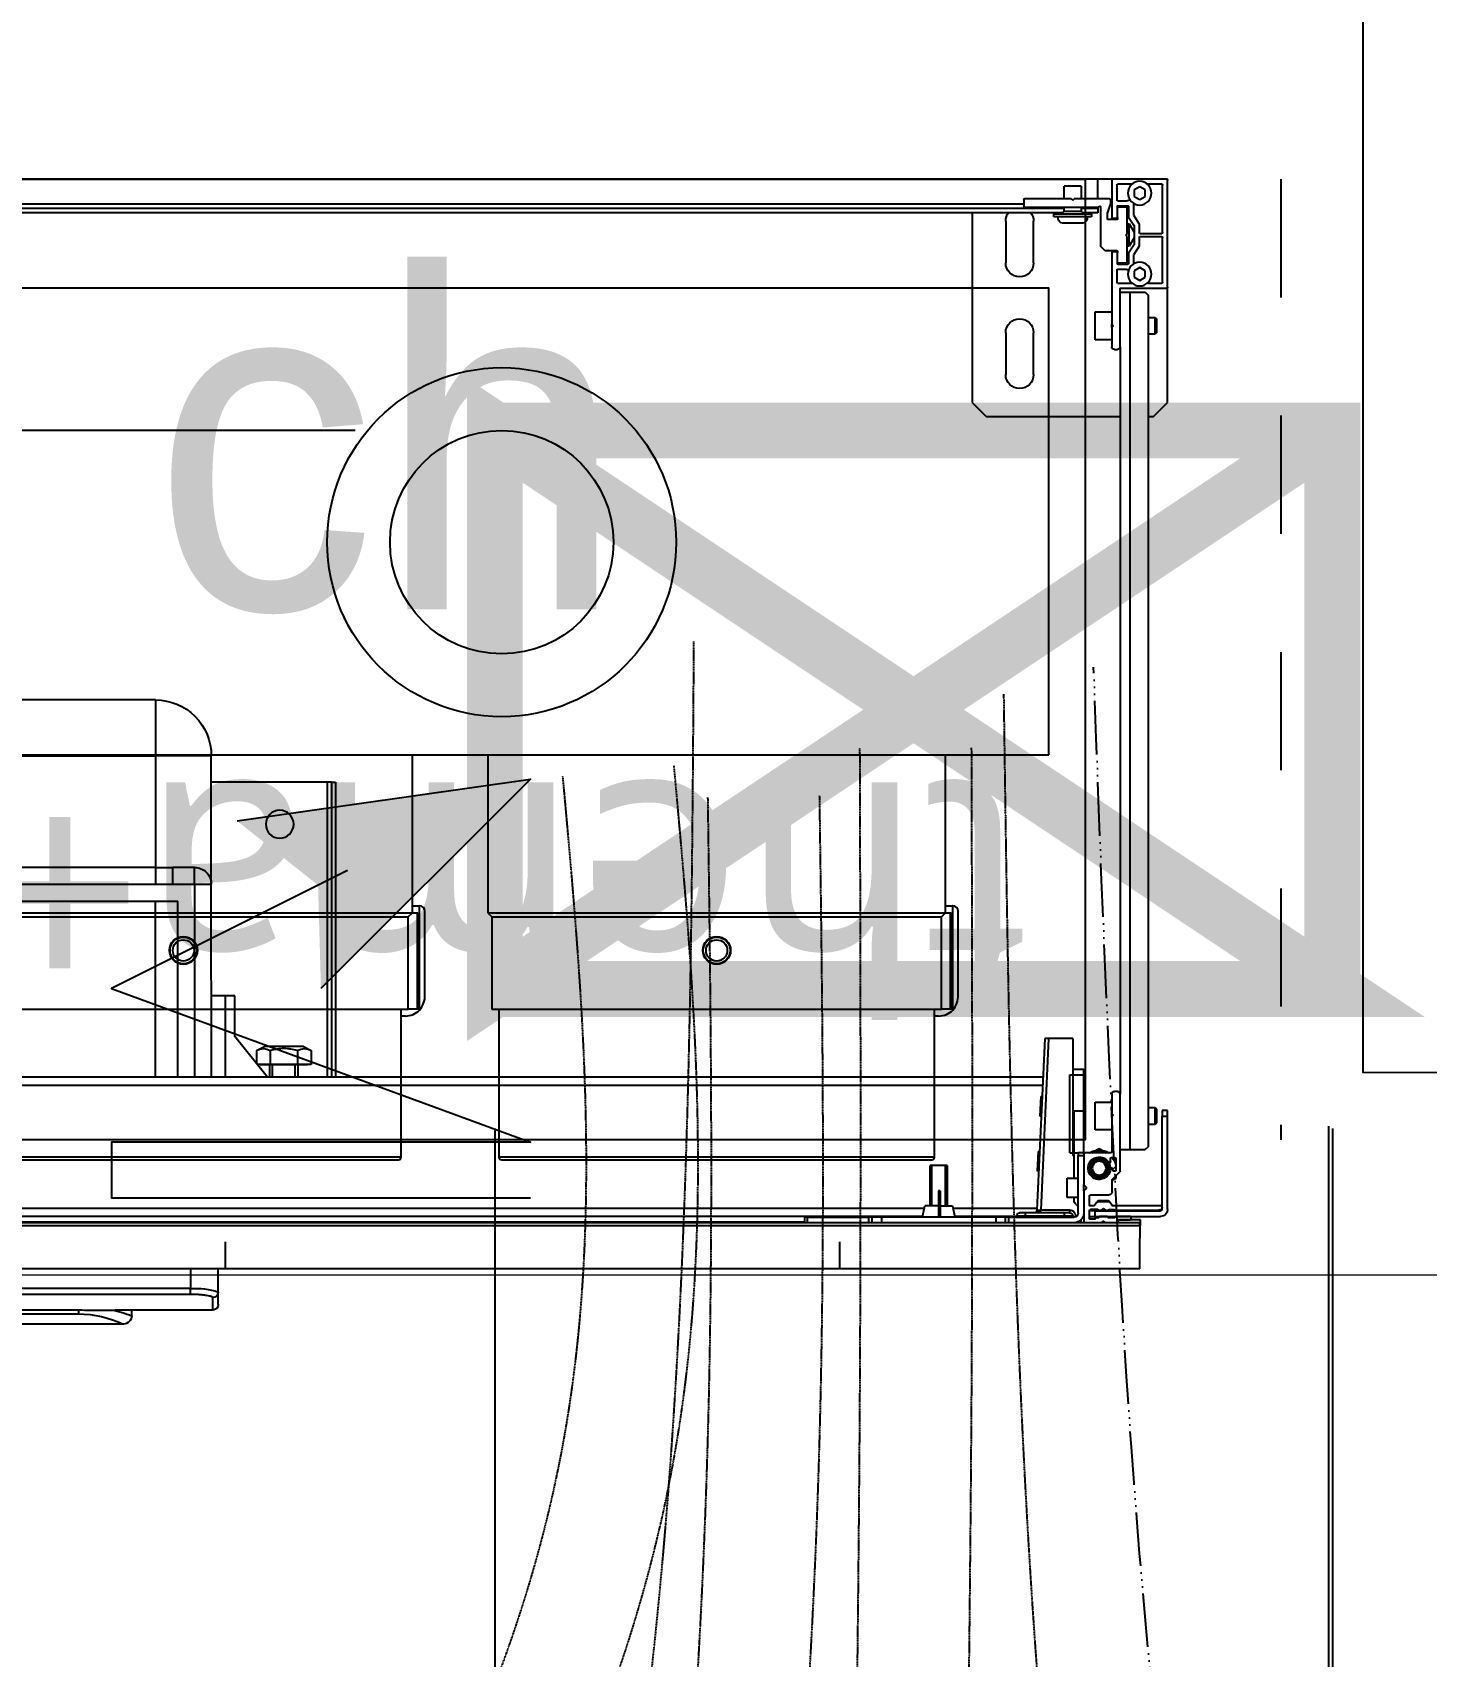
# Model space of a CAD drawing. Header units: millimetres. Extents: x 454430 to 532383, y -370512 to -310890.
# Drawn here: x 466916 to 467415, y -323917 to -323335 of the extents above; entities that cross this region are included whole.
import ezdxf

# ---------------------------------------------------------------- set-up
doc = ezdxf.new("R2010")
doc.units = ezdxf.units.MM
for name, pattern in [('prlm_ef', [0.165, 0.1, -0.065]), ('prlm_gaz', [36, 24, -3, 0, -3, 0, -3, 0, -3]), ('prlm_vmc', [0.282222, 0.141111, -0.141111])]:
    doc.linetypes.add(name, pattern=pattern)
doc.layers.add('_GAZELEC-BOITE INCORPO', color=36, linetype='Continuous', lineweight=18)
for name, color, linetype in [('_GAZELEC-EAU CHAUDE', 1, 'Continuous'), ('prlm-CHAUFF', 30, 'Continuous'), ('prlm-EAU-EF', 161, 'Continuous'), ('prlm-ELEC-CFO', 201, 'Continuous'), ('prlm-GAZ', 20, 'Continuous'), ('prlm-GT', 242, 'Continuous'), ('prlm-MOD', 64, 'Continuous')]:
    doc.layers.add(name, color=color, linetype=linetype)
doc.layers.add('prlm-xpoly', color=7, linetype='Continuous', plot=False)
doc.styles.add('Arial', font='arial.ttf')
doc.styles.add('prlm-chauff', font='trebucbi.ttf', dxfattribs={"height": 18})
doc.styles.add('prlm-elec-cfo', font='comic.ttf', dxfattribs={"height": 12})
doc.dimstyles.new('200', dxfattribs={"dimtxt": 150, "dimasz": 25, "dimexe": 50, "dimexo": 50, "dimgap": 20, "dimtad": 1, "dimdec": 0, "dimlfac": 0.1, "dimdsep": 46, "dimtxsty": 'Arial', "dimblk1": 'DOTBLANK', "dimblk2": 'DOTBLANK', "dimsah": 1, "dimcen": 25, "dimclrd": 5, "dimclre": 5, "dimadec": 0, "dimazin": 0, "dimtfac": 1, "dimtdec": 0, "dimtmove": 0, "dimatfit": 3, "dimldrblk": 'DOTBLANK', "dimfxl": 50, "dimtolj": 1, "dimtzin": 0, "dimarcsym": 0})

# ---------------------------------------------------------------- blocks, each defined once
blk = doc.blocks.new('xi.CH')
at = {"layer": 'prlm-ELEC-CFO', "lineweight": 5}
blk.add_hatch(color=0, dxfattribs=at).paths.add_polyline_path([(-3, 6), (-0.103, 3.699), (0, 0), (7.5, 7.5)])
at = {"layer": 'prlm-ELEC-CFO', "color": 0}
for points in [[(-3, 6), (7.5, 7.5), (0, 0)], [(0.955, 4.227), (-7.5, 0), (7.5, -5.5), (-7.5, -5.5), (-7.5, -7.5), (7.5, -7.5)]]:
    blk.add_lwpolyline(points, dxfattribs=at)
blk = doc.blocks.new('MTI900_Alu_390')
at = {"layer": 'prlm-MOD', "color": 1, "linetype": 'Continuous'}
for p, q in [((-4.475, 0), (-4.472, 0)), ((-4.475, -0.003), (-4.475, 0)), ((-4.472, 0), (-4.278, 0)), ((-4.278, 0), (-4.225, 0)), ((-4.225, 0), (4.225, 0)), ((-4.225, -0.07), (-4.225, 0)), ((-4.475, -0.387), (-4.475, -0.003)), ((-4.457, -0.191), (-4.457, -0.021)), ((-4.454, -0.018), (-4.4033, -0.018)), ((-4.395, -0.0385), (-4.375, -0.0269)), ((-4.395, -0.0615), (-4.395, -0.0385)), ((-4.375, -0.0269), (-4.355, -0.0385)), ((-4.355, -0.0385), (-4.355, -0.0615)), ((-4.3467, -0.018), (-4.296, -0.018)), ((-4.293, -0.021), (-4.293, -0.074)), ((-4.275, -0.003), (-4.275, -0.137)), ((-4.165, -0.025), (-4.105, -0.025)), ((-4.165, -0.025), (-4.165, -0.07)), ((-4.105, -0.07), (-4.105, -0.025)), ((-4.375, -0.0731), (-4.395, -0.0615)), ((-4.355, -0.0615), (-4.375, -0.0731)), ((-4.353, -0.0864), (-4.353, -0.1286)), ((-4.335, -0.098), (-4.335, -0.1341)), ((-4.298, -0.095), (-4.332, -0.095)), ((-4.296, -0.077), (-4.3306, -0.077)), ((-4.33, -0.195), (-4.33, -0.103)), ((-4.327, -0.1), (-4.298, -0.1)), ((-4.295, -0.137), (-4.295, -0.098)), ((-4.27, -0.073), (-4.27, -0.0895)), ((-4.2698, -0.0905), (-4.2602, -0.1195)), ((-4.267, -0.07), (-4.14, -0.07)), ((-4.235, -0.1), (-4.235, -0.24)), ((-3.963, -0.1), (-4.229, -0.1)), ((-4.225, -0.105), (-4.225, -0.1)), ((-4.225, -0.105), (-4.165, -0.105)), ((-4.225, -0.105), (-4.225, -0.12)), ((-4.165, -0.115), (-4.175, -0.125)), ((-4.165, -0.1), (-4.165, -0.115)), ((-4.105, -0.115), (-4.165, -0.115)), ((-4.135, -0.075), (-4.14, -0.07)), ((-4.13, -0.07), (-4.135, -0.075)), ((-4.13, -0.07), (-3.963, -0.07)), ((-4.105, -0.115), (-4.105, -0.1)), ((-4.105, -0.105), (4.105, -0.105)), ((-4.095, -0.125), (-4.105, -0.115)), ((-3.96, -0.073), (-3.96, -0.097)), ((-3.96, -0.09), (3.96, -0.09)), ((-4.373, -0.1605), (-4.373, -0.191)), ((-4.3535, -0.1303), (-4.3725, -0.1588)), ((-4.3377, -0.16), (-4.355, -0.19)), ((-4.355, -0.1659), (-4.355, -0.2341)), ((-4.3355, -0.1358), (-4.3545, -0.1642)), ((-4.33, -0.1677), (-4.3421, -0.1677)), ((-4.3377, -0.24), (-4.3377, -0.16)), ((-4.33, -0.16), (-4.3377, -0.16)), ((-4.295, -0.137), (-4.295, -0.142)), ((-4.278, -0.14), (-4.292, -0.14)), ((-4.292, -0.145), (-4.263, -0.145)), ((-4.26, -0.142), (-4.26, -0.1205)), ((-4.225, -0.12), (-4.17, -0.12)), ((-4.203, -0.12), (-4.203, -0.125)), ((-4.203, -0.125), (-4.067, -0.125)), ((-4.203, -0.125), (-4.203, -0.135)), ((-4.203, -0.135), (-4.067, -0.135)), ((-4.1675, -0.158), (-4.1025, -0.158)), ((-4.1, -0.12), (4.1, -0.12)), ((-4.067, -0.125), (-4.067, -0.12)), ((-4.067, -0.135), (-4.067, -0.125)), ((-3.995, -0.3), (-3.995, -0.15)), ((-3.895, -0.15), (-3.895, -0.3)), ((-3.775, -0.12), (-3.775, -0.8)), ((-4.457, -0.369), (-4.457, -0.209)), ((-4.376, -0.194), (-4.454, -0.194)), ((-4.454, -0.206), (-4.376, -0.206)), ((-4.373, -0.209), (-4.373, -0.2404)), ((-4.355, -0.21), (-4.3377, -0.24)), ((-4.33, -0.2323), (-4.3421, -0.2323)), ((-4.325, -0.2), (-4.33, -0.195)), ((-4.33, -0.205), (-4.325, -0.2)), ((-4.33, -0.297), (-4.33, -0.205)), ((-4.373, -0.2404), (-4.3535, -0.2697)), ((-4.3545, -0.2358), (-4.335, -0.265)), ((-4.353, -0.2714), (-4.353, -0.3036)), ((-4.3377, -0.24), (-4.33, -0.24)), ((-4.335, -0.265), (-4.335, -0.302)), ((-4.295, -0.258), (-4.295, -0.263)), ((-4.295, -0.302), (-4.295, -0.263)), ((-4.25, -0.255), (-4.292, -0.255)), ((-4.292, -0.26), (-4.278, -0.26)), ((-4.275, -0.263), (-4.275, -0.52)), ((-4.25, -0.255), (-4.235, -0.24)), ((-4.395, -0.3285), (-4.375, -0.3169)), ((-4.395, -0.3515), (-4.395, -0.3285)), ((-4.375, -0.3169), (-4.355, -0.3285)), ((-4.355, -0.3285), (-4.355, -0.3515)), ((-4.332, -0.305), (-4.298, -0.305)), ((-4.328, -0.323), (-4.296, -0.323)), ((-4.298, -0.3), (-4.327, -0.3)), ((-4.293, -0.326), (-4.293, -0.369)), ((-4.475, -0.8), (-4.475, -0.387)), ((-4.308, -0.39), (-4.472, -0.39)), ((-4.4033, -0.372), (-4.454, -0.372)), ((-4.395, -0.405), (-4.405, -0.415)), ((-4.375, -0.3631), (-4.395, -0.3515)), ((-4.34, -0.405), (-4.395, -0.405)), ((-4.355, -0.3515), (-4.375, -0.3631)), ((-4.296, -0.372), (-4.3467, -0.372)), ((-4.305, -0.405), (-4.34, -0.405)), ((-4.34, -0.405), (-4.34, -3.475)), ((-4.305, -0.6), (-4.305, -0.393)), ((-4.405, -0.415), (-4.405, -3.465)), ((-4.43, -0.495), (-4.435, -0.5)), ((-4.435, -0.5), (-4.435, -0.55)), ((-4.43, -0.555), (-4.43, -0.495)), ((-4.405, -0.495), (-4.43, -0.495)), ((-4.275, -0.52), (-4.2779, -0.5229)), ((-4.215, -0.475), (-4.275, -0.475)), ((-4.275, -0.53), (-4.275, -0.52)), ((-4.215, -0.575), (-4.215, -0.475)), ((-4.435, -0.55), (-4.43, -0.555)), ((-4.43, -0.555), (-4.405, -0.555)), ((-4.2779, -0.5271), (-4.275, -0.53)), ((-4.275, -0.53), (-4.275, -0.6)), ((-4.275, -0.575), (-4.215, -0.575)), ((-3.995, -0.7), (-3.995, -0.55)), ((-3.895, -0.55), (-3.895, -0.7)), ((-4.305, -0.6), (-4.305, -3.277)), ((-4.285, -0.61), (-4.295, -0.61)), ((-4.425, -0.85), (-4.475, -0.8)), ((-3.775, -0.8), (-3.825, -0.85)), ((-4.405, -0.85), (-4.425, -0.85)), ((-3.825, -0.85), (-4.305, -0.85)), ((-0.85, -1.865), (0.85, -1.865)), ((-0.85, -1.865), (-0.85, -2.065)), ((-1.05, -2.525), (-1.05, -2.065)), ((-1.05, -2.065), (-0.85, -2.065)), ((0.85, -2.065), (-0.85, -2.065)), ((-0.85, -2.065), (-0.85, -2.465)), ((-1.495, -2.16), (-1.495, -3.215)), ((-1.48, -2.16), (-1.495, -2.16)), ((-1.48, -2.16), (-1.48, -3.215)), ((-1.48, -2.16), (-1.465, -2.16)), ((-1.465, -2.16), (-1.05, -2.16)), ((-1.465, -2.16), (-1.465, -3.215)), ((-0.99, -2.465), (-0.9124, -2.465)), ((-0.99, -2.525), (-0.99, -2.465)), ((-0.85, -2.465), (-0.9124, -2.465)), ((-0.9124, -2.525), (-0.9124, -2.465)), ((-0.85, -2.465), (0.85, -2.465)), ((-0.85, -2.465), (-0.85, -2.5242)), ((-1.05, -3.215), (-1.05, -2.525)), ((-0.99, -2.525), (-1.05, -2.525)), ((-0.99, -2.525), (-0.99, -3.215)), ((-0.9124, -2.525), (-0.99, -2.525)), ((0.85, -2.5242), (-0.85, -2.5242)), ((0.93, -2.585), (-0.93, -2.585)), ((-0.93, -3.215), (-0.93, -2.585)), ((-0.85, -3.215), (-0.85, -2.585)), ((-1.1342, -2.925), (-1.1, -2.925)), ((-1.1342, -3.0705), (-1.1342, -2.925)), ((-1.1, -2.925), (-1.1, -3.215)), ((-1.1, -2.925), (-1.05, -2.925)), ((-4.1351, -3.077), (-4.136, -3.497)), ((-4.1351, -3.077), (-4.05, -3.077)), ((-4.0221, -3.692), (-4.05, -3.077)), ((-4.05, -3.077), (-4.035, -3.077)), ((-4.035, -3.077), (-4.0071, -3.6913)), ((-1.2504, -3.215), (-1.1342, -3.0705)), ((-1.38, -3.106), (-1.4081, -3.1204)), ((-1.4081, -3.1204), (-1.4081, -3.17)), ((-1.38, -3.106), (-1.24, -3.106)), ((-1.3591, -3.1204), (-1.3591, -3.17)), ((-1.2609, -3.1204), (-1.2609, -3.17)), ((-1.2119, -3.1204), (-1.24, -3.106)), ((-1.2119, -3.1204), (-1.2119, -3.1671)), ((-4.175, -3.207), (-4.175, -3.187)), ((-4.1353, -3.187), (-4.175, -3.187)), ((-1.4081, -3.17), (-1.3836, -3.17)), ((-1.395, -3.17), (-1.395, -3.172)), ((-1.395, -3.172), (-1.225, -3.172)), ((-1.3836, -3.17), (-1.3591, -3.17)), ((-1.36, -3.172), (-1.36, -3.215)), ((-1.3591, -3.17), (-1.31, -3.17)), ((-1.3508, -3.215), (-1.3508, -3.172)), ((-1.31, -3.17), (-1.2609, -3.17)), ((-1.2692, -3.215), (-1.2692, -3.172)), ((-1.2609, -3.17), (-1.2364, -3.17)), ((-1.26, -3.215), (-1.26, -3.172)), ((-1.2364, -3.17), (-1.2142, -3.17)), ((-1.225, -3.172), (-1.225, -3.17)), ((-4.175, -3.337), (-4.175, -3.207)), ((-4.125, -3.207), (-4.175, -3.207)), ((-4.125, -3.487), (-4.125, -3.207)), ((-0.2775, -3.215), (-4.0287, -3.215)), ((-0.2775, -3.245), (-4.0274, -3.245)), ((-4.305, -3.5528), (-4.305, -3.277)), ((-4.295, -3.267), (-4.285, -3.267)), ((-4.275, -3.277), (-4.275, -3.3458)), ((-4.215, -3.305), (-4.275, -3.305)), ((-4.215, -3.405), (-4.215, -3.305)), ((-4.0205, -3.2854), (-4.0255, -3.2857)), ((-4.0205, -3.2854), (-4.0173, -3.3556)), ((-4.475, -3.355), (-4.475, -3.335)), ((-4.475, -3.335), (-4.455, -3.335)), ((-4.475, -3.69), (-4.475, -3.355)), ((-4.455, -3.355), (-4.475, -3.355)), ((-4.455, -3.335), (-4.455, -3.355)), ((-4.455, -3.69), (-4.455, -3.355)), ((-4.43, -3.325), (-4.435, -3.33)), ((-4.435, -3.33), (-4.435, -3.38)), ((-4.43, -3.385), (-4.43, -3.325)), ((-4.405, -3.325), (-4.43, -3.325)), ((-4.2759, -3.3479), (-4.2779, -3.3499)), ((-4.2779, -3.3541), (-4.2759, -3.3561)), ((-4.275, -3.3582), (-4.275, -3.3458)), ((-4.275, -3.3582), (-4.275, -3.484)), ((-4.175, -3.487), (-4.175, -3.337)), ((-4.14, -3.337), (-4.175, -3.337)), ((-4.14, -3.487), (-4.14, -3.337)), ((-4.0223, -3.3558), (-4.0173, -3.3556)), ((-4.435, -3.38), (-4.43, -3.385)), ((-4.43, -3.385), (-4.405, -3.385)), ((-4.275, -3.405), (-4.215, -3.405)), ((-4.405, -3.465), (-4.395, -3.475)), ((-4.34, -3.475), (-4.395, -3.475)), ((-4.305, -3.475), (-4.34, -3.475)), ((-4.272, -3.487), (-4.178, -3.487)), ((-4.24, -3.4778), (-4.23, -3.472)), ((-4.23, -3.472), (-4.22, -3.4778)), ((-4.175, -3.49), (-4.175, -3.487)), ((-4.175, -3.487), (-4.155, -3.487)), ((-4.14, -3.487), (-4.155, -3.487)), ((-4.155, -3.487), (-4.155, -3.497)), ((-4.125, -3.487), (-4.14, -3.487)), ((-4.14, -3.577), (-4.14, -3.487)), ((-4.0116, -3.4816), (-4.0166, -3.4819)), ((-4.0116, -3.4816), (-4.0084, -3.5518)), ((-4.29, -3.5066), (-4.2854, -3.504)), ((-4.29, -3.507), (-4.29, -3.549)), ((-4.274, -3.504), (-4.287, -3.504)), ((-4.279, -3.549), (-4.279, -3.545)), ((-4.276, -3.542), (-4.2729, -3.542)), ((-4.271, -3.518), (-4.271, -3.507)), ((-4.2657, -3.521), (-4.268, -3.521)), ((-4.195, -3.5614), (-4.195, -3.5226)), ((-4.175, -3.49), (-4.175, -3.6008)), ((-4.155, -3.497), (-4.175, -3.497)), ((-4.155, -3.702), (-4.155, -3.497)), ((-4.136, -3.497), (-4.14, -3.4972)), ((-3.685, -3.532), (-3.625, -3.532)), ((-3.685, -3.532), (-3.685, -3.677)), ((-3.6789, -3.677), (-3.6789, -3.532)), ((-3.6311, -3.677), (-3.6311, -3.532)), ((-3.625, -3.677), (-3.625, -3.532)), ((-4.2769, -3.5821), (-4.3041, -3.5549)), ((-4.2906, -3.577), (-4.2906, -3.5684)), ((-4.2806, -3.5828), (-4.2906, -3.577)), ((-4.287, -3.552), (-4.282, -3.552)), ((-4.276, -3.627), (-4.276, -3.5842)), ((-4.1759, -3.6029), (-4.1829, -3.6099)), ((-4.175, -3.6232), (-4.175, -3.6008)), ((-4.115, -3.577), (-4.155, -3.577)), ((-4.115, -3.647), (-4.115, -3.577)), ((-4.0134, -3.552), (-4.0084, -3.5518)), ((-4.2766, -3.6757), (-4.2679, -3.6633)), ((-4.198, -3.637), (-4.266, -3.637)), ((-4.2654, -3.662), (-4.2246, -3.662)), ((-4.263, -3.657), (-4.265, -3.659)), ((-4.225, -3.659), (-4.265, -3.659)), ((-4.265, -3.659), (-4.265, -3.662)), ((-4.227, -3.657), (-4.263, -3.657)), ((-4.2607, -3.657), (-4.2607, -3.662)), ((-4.2293, -3.657), (-4.2293, -3.662)), ((-4.225, -3.659), (-4.227, -3.657)), ((-4.225, -3.662), (-4.225, -3.659)), ((-4.2221, -3.6633), (-4.2134, -3.6757)), ((-4.195, -3.674), (-4.195, -3.64)), ((-4.1829, -3.6141), (-4.1759, -3.6211)), ((-4.175, -3.6232), (-4.175, -3.734)), ((-4.155, -3.647), (-4.115, -3.647)), ((-4.14, -3.6567), (-4.14, -3.647)), ((-3.66, -3.6225), (-3.655, -3.6225)), ((-3.66, -3.6225), (-3.66, -3.6361)), ((-3.66, -3.6361), (-3.655, -3.6361)), ((-3.66, -3.6361), (-3.66, -3.717)), ((-3.655, -3.6225), (-3.655, -3.6361)), ((-3.655, -3.6361), (-3.655, -3.717)), ((-4.455, -3.682), (-4.455, -3.68)), ((-4.452, -3.677), (-4.2791, -3.677)), ((-4.215, -3.695), (-4.45, -3.695)), ((-4.215, -3.715), (-4.45, -3.715)), ((-4.2855, -3.692), (-4.445, -3.692)), ((-4.345, -3.724), (-4.345, -3.718)), ((-4.342, -3.715), (-4.2885, -3.715)), ((-4.2653, -3.69), (-4.2827, -3.69)), ((-4.2826, -3.72), (-4.2654, -3.72)), ((-4.2651, -3.7161), (-4.269, -3.72)), ((-4.2618, -3.7161), (-4.2651, -3.7161)), ((-4.265, -3.69), (-4.265, -3.695)), ((-4.2521, -3.692), (-4.2625, -3.692)), ((-4.2607, -3.69), (-4.2607, -3.695)), ((-4.2595, -3.715), (-4.231, -3.715)), ((-4.2471, -3.6871), (-4.2521, -3.692)), ((-4.2379, -3.692), (-4.2429, -3.6871)), ((-4.228, -3.692), (-4.2379, -3.692)), ((-4.2293, -3.69), (-4.2293, -3.695)), ((-4.2249, -3.7161), (-4.2287, -3.7161)), ((-4.2252, -3.69), (-4.198, -3.69)), ((-4.2251, -3.72), (-4.215, -3.72)), ((-4.225, -3.695), (-4.225, -3.69)), ((-4.221, -3.72), (-4.2249, -3.7161)), ((-4.215, -3.715), (-4.215, -3.695)), ((-4.215, -3.695), (-4.195, -3.695)), ((-4.195, -3.715), (-4.215, -3.715)), ((-4.215, -3.72), (-4.215, -3.722)), ((-4.2109, -3.677), (-4.198, -3.677)), ((-4.195, -3.722), (-4.195, -3.693)), ((-3.9067, -3.717), (-4.14, -3.717)), ((-4.135, -3.717), (-4.135, -3.712)), ((-4.105, -3.712), (-4.135, -3.712)), ((-4.125, -3.692), (-4.0221, -3.692)), ((-4.125, -3.702), (-4.125, -3.692)), ((-4.125, -3.702), (-4.105, -3.702)), ((-4.105, -3.702), (-3.965, -3.702)), ((-4.105, -3.702), (-4.105, -3.712)), ((-4.105, -3.712), (-4.105, -3.717)), ((-3.965, -3.712), (-4.105, -3.712)), ((-4.0071, -3.6913), (-4.0221, -3.692)), ((-4.022, -3.6925), (-4.0221, -3.692)), ((-3.7066, -3.685), (-4.0074, -3.685)), ((-4.0071, -3.6913), (-4.007, -3.6925)), ((-3.965, -3.702), (-3.945, -3.702)), ((-3.965, -3.702), (-3.965, -3.712)), ((-3.965, -3.717), (-3.965, -3.712)), ((-3.935, -3.712), (-3.965, -3.712)), ((-3.935, -3.712), (-3.935, -3.717)), ((-3.935, -3.715), (-3.7126, -3.715)), ((-3.9067, -3.737), (-3.9067, -3.717)), ((-3.9067, -3.717), (-3.8932, -3.717)), ((-3.8932, -3.717), (-3.86, -3.717)), ((-3.8932, -3.717), (-3.8932, -3.737)), ((-3.86, -3.717), (-3.45, -3.717)), ((-3.86, -3.717), (-3.86, -3.737)), ((-3.705, -3.677), (-3.713, -3.717)), ((-3.66, -3.677), (-3.705, -3.677)), ((-3.655, -3.677), (-3.605, -3.677)), ((-3.597, -3.717), (-3.605, -3.677)), ((-0.26, -3.685), (-3.6034, -3.685)), ((-3.5974, -3.715), (-0.25, -3.715)), ((-3.45, -3.717), (-3.45, -3.737)), ((-3.45, -3.717), (-3.4168, -3.717)), ((-3.4168, -3.737), (-3.4168, -3.717)), ((-3.4168, -3.717), (-3.4033, -3.717)), ((-3.185, -3.717), (-3.4033, -3.717)), ((-3.4033, -3.717), (-3.4033, -3.737)), ((-3.185, -3.717), (-3.175, -3.717)), ((-3.185, -3.737), (-3.185, -3.717)), ((-3.175, -3.717), (-3.175, -3.737)), ((-4.378, -3.747), (-4.378, -3.727)), ((-4.378, -3.727), (-4.298, -3.727)), ((-4.375, -3.747), (-4.378, -3.747)), ((-4.375, -3.737), (4.375, -3.737)), ((-4.375, -3.747), (-4.375, -3.737)), ((4.375, -3.747), (-4.375, -3.747)), ((-4.375, -3.747), (-4.375, -3.792)), ((-4.298, -3.727), (-4.342, -3.727)), ((-4.298, -3.727), (-4.298, -3.737)), ((-4.295, -3.734), (-4.295, -3.73)), ((-4.2471, -3.7321), (-4.2521, -3.737)), ((-4.2414, -3.7335), (-4.2486, -3.7335)), ((-4.2379, -3.737), (-4.2429, -3.7321)), ((-4.212, -3.725), (-4.198, -3.725)), ((-4.175, -3.737), (-4.175, -3.734)), ((-4.165, -3.737), (-4.165, -3.7265)), ((-3.175, -3.735), (-0.2433, -3.735)), ((-4.375, -3.902), (-4.375, -3.792)), ((-4.375, -3.902), (4.375, -3.902)), ((-1.075, -3.9853), (-1.075, -3.902)), ((-0.975, -3.902), (-0.975, -3.973)), ((-1.075, -4.03), (-1.075, -3.9853)), ((-1.055, -4.05), (-1.055, -4.0051)), ((-0.975, -3.973), (0.975, -3.973)), ((-0.975, -3.9928), (-0.975, -3.973)), ((0.975, -3.9928), (-0.975, -3.9928)), ((-1.055, -4.05), (-0.706, -4.05)), ((-0.765, -4.07), (-0.765, -4.05)), ((0.576, -4.0497), (-0.576, -4.0497)), ((-0.574, -4.0497), (-0.574, -4.0634)), ((-0.1416, -4.0634), (-0.574, -4.0634)), ((-0.735, -4.1), (-0.735, -4.1)), ((-0.735, -4.1), (-0.1416, -4.1))]:
    blk.add_line(p, q, dxfattribs=at)
at = {"layer": 'prlm-MOD', "color": 1, "ltscale": 50}
for points in [[(-3.3, -3.8058), (-3.3, -3.902)], [(-1.1, -3.8058), (-1.1, -3.902)]]:
    blk.add_lwpolyline(points, dxfattribs=at)
at = {"layer": 'prlm-MOD', "color": 1, "linetype": 'Continuous'}
for centre, radius in [((-4.375, -0.05), 0.0425), ((-4.375, -0.34), 0.0425), ((-1.295, -2.31), 0.05), ((-4.23, -3.542), 0.035), ((-4.23, -3.542), 0.03), ((-4.23, -3.542), 0.025)]:
    blk.add_circle(centre, radius, dxfattribs=at)
for centre, radius, start, end in [((-4.472, -0.003), 0.003, 90, 180), ((-4.278, -0.003), 0.003, 0, 90), ((-4.454, -0.021), 0.003, 90, 180), ((-4.4033, -0.021), 0.003, 84.51824, 90), ((-4.3467, -0.021), 0.003, 90, 95.48174), ((-4.296, -0.021), 0.003, 0, 90), ((-4.3306, -0.067), 0.01, 213.6525, 270), ((-4.332, -0.098), 0.003, 90, 180), ((-4.327, -0.103), 0.003, 90, 180), ((-4.298, -0.098), 0.003, 0, 90), ((-4.298, -0.103), 0.003, 0, 90), ((-4.296, -0.074), 0.003, 270, 0), ((-4.267, -0.073), 0.003, 90, 180), ((-4.267, -0.0895), 0.003, 180, 198.43495), ((-4.232, -0.1), 0.003, 0, 180), ((-3.963, -0.073), 0.003, 0, 90), ((-3.963, -0.097), 0.003, 270, 0), ((-4.37, -0.1605), 0.003, 146.30993, 180), ((-4.352, -0.1659), 0.003, 146.30993, 180), ((-4.356, -0.1286), 0.003, 326.30993, 0), ((-4.338, -0.1341), 0.003, 326.30993, 0), ((-4.292, -0.137), 0.003, 180, 270), ((-4.292, -0.142), 0.003, 180, 270), ((-4.278, -0.137), 0.003, 270, 0), ((-4.263, -0.142), 0.003, 270, 0), ((-4.263, -0.1205), 0.003, 0, 18.43495), ((-4.1675, -0.138), 0.02, 171.37307, 270), ((-4.1675, -0.133), 0.02, 185.73917, 187.18076), ((-4.1025, -0.138), 0.02, 270, 8.62693), ((-4.1025, -0.133), 0.02, 352.81924, 354.26083), ((-3.945, -0.15), 0.05, 143.1301, 180), ((-3.945, -0.15), 0.05, 0, 36.8699), ((-4.454, -0.191), 0.003, 180, 270), ((-4.454, -0.209), 0.003, 90, 180), ((-4.376, -0.191), 0.003, 270, 0), ((-4.376, -0.209), 0.003, 0, 90), ((-4.352, -0.2341), 0.003, 180, 213.69007), ((-4.356, -0.2714), 0.003, 0, 33.69007), ((-4.292, -0.258), 0.003, 90, 180), ((-4.292, -0.263), 0.003, 90, 180), ((-4.278, -0.263), 0.003, 0, 90), ((-4.332, -0.302), 0.003, 180, 270), ((-4.328, -0.333), 0.01, 90, 133.85099), ((-4.327, -0.297), 0.003, 180, 270), ((-4.298, -0.297), 0.003, 270, 0), ((-4.298, -0.302), 0.003, 270, 0), ((-4.296, -0.326), 0.003, 0, 90), ((-3.945, -0.3), 0.05, 180, 0), ((-4.472, -0.387), 0.003, 180, 270), ((-4.454, -0.369), 0.003, 180, 270), ((-4.4033, -0.369), 0.003, 270, 275.48179), ((-4.3467, -0.369), 0.003, 264.51823, 270), ((-4.308, -0.393), 0.003, 0, 90), ((-4.296, -0.369), 0.003, 270, 0), ((-4.2758, -0.525), 0.003, 135, 225), ((-3.945, -0.55), 0.05, 0, 180), ((-4.295, -0.6), 0.01, 180, 270), ((-4.285, -0.6), 0.01, 270, 0), ((-3.945, -0.7), 0.05, 180, 0), ((-0.85, -2.065), 0.2, 90, 180), ((-0.99, -2.525), 0.06, 90, 180), ((-1.3836, -3.1624), 0.0487, 59.74223, 120.25777), ((-1.2364, -3.1624), 0.0487, 59.74223, 120.25777), ((-4.295, -3.277), 0.01, 90, 180), ((-4.285, -3.277), 0.01, 0, 90), ((-4.2758, -3.352), 0.003, 135, 225), ((-4.278, -3.3458), 0.003, 315, 0), ((-4.278, -3.3582), 0.003, 0, 45), ((-4.272, -3.484), 0.003, 180, 270), ((-4.23, -3.542), 0.065, 57.79577, 122.20423), ((-4.23, -3.542), 0.06, 66.44354, 113.55646), ((-4.178, -3.49), 0.003, 0, 90), ((-4.287, -3.507), 0.003, 90, 180), ((-4.23, -3.542), 0.06, 140.70352, 188.509), ((-4.23, -3.542), 0.065, 144.22418, 157.38014), ((-4.276, -3.545), 0.003, 90, 180), ((-4.274, -3.507), 0.003, 0, 90), ((-4.2729, -3.545), 0.003, 4.00063, 90), ((-4.268, -3.518), 0.003, 180, 270), ((-4.23, -3.542), 0.04, 146.07277, 184.00063), ((-4.23, -3.542), 0.04, 184.00063, 146.07277), ((-4.2657, -3.518), 0.003, 270, 326.07277), ((-4.302, -3.5528), 0.003, 180, 225), ((-4.287, -3.549), 0.003, 180, 270), ((-4.23, -3.542), 0.065, 206.16198, 224.95254), ((-4.282, -3.549), 0.003, 270, 0), ((-4.279, -3.5842), 0.003, 0, 45), ((-4.178, -3.6008), 0.003, 315, 0), ((-4.266, -3.627), 0.01, 180, 270), ((-4.2654, -3.665), 0.003, 90, 145.00798), ((-4.2246, -3.665), 0.003, 34.99202, 90), ((-4.198, -3.64), 0.003, 0, 90), ((-4.1808, -3.612), 0.003, 135, 225), ((-4.178, -3.6232), 0.003, 0, 45), ((-4.16, -3.6567), 0.02, 309.88406, 0), ((-4.45, -3.69), 0.025, 180, 270), ((-4.452, -3.68), 0.003, 90, 180), ((-4.445, -3.682), 0.01, 180, 270), ((-4.45, -3.69), 0.005, 180, 270), ((-4.342, -3.718), 0.003, 90, 180), ((-4.2885, -3.718), 0.003, 9.59407, 90), ((-4.2827, -3.693), 0.003, 90, 160.52878), ((-4.2826, -3.717), 0.003, 189.59407, 270), ((-4.2791, -3.674), 0.003, 270, 325.00798), ((-4.2654, -3.717), 0.003, 270, 350.40593), ((-4.2653, -3.693), 0.003, 19.47122, 90), ((-4.275, -3.715), 0.01, 353.93882, 0), ((-4.2595, -3.718), 0.003, 90, 170.40593), ((-4.245, -3.6892), 0.003, 45, 135), ((-4.231, -3.718), 0.003, 9.59407, 90), ((-4.2252, -3.693), 0.003, 90, 160.52878), ((-4.2251, -3.717), 0.003, 189.59407, 270), ((-4.215, -3.715), 0.01, 180, 186.06118), ((-4.212, -3.722), 0.003, 180, 270), ((-4.2109, -3.674), 0.003, 214.99202, 270), ((-4.198, -3.674), 0.003, 270, 0), ((-4.198, -3.693), 0.003, 0, 90), ((-4.198, -3.722), 0.003, 270, 0), ((-4.14, -3.702), 0.035, 180, 270), ((-4.1151, -3.7104), 0.05, 129.88406, 142.91394), ((-4.14, -3.702), 0.015, 180, 270), ((-4.125, -3.712), 0.02, 90, 192.41205), ((-4.125, -3.712), 0.01, 90, 180), ((-3.997, -3.692), 0.01, 182.60256, 270), ((-3.945, -3.712), 0.01, 0, 90), ((-4.342, -3.724), 0.003, 180, 270), ((-4.298, -3.73), 0.003, 0, 90), ((-4.292, -3.734), 0.003, 180, 270), ((-4.245, -3.7342), 0.003, 45, 135), ((-4.178, -3.734), 0.003, 270, 0), ((-0.9965, -4.212), 0.2399, 84.86995, 109.10907), ((-1.055, -4.03), 0.02, 180, 270), ((-0.5689, -4.6164), 0.5805, 102.58374, 109.74123), ((-0.735, -4.07), 0.03, 180, 270), ((-0.5689, -4.4578), 0.3944, 90.7355, 114.8981)]:
    blk.add_arc(centre, radius, start, end, dxfattribs=at)
for centre, major_axis, ratio, start_param, end_param in [((-4.022, -3.6931), (0.015, 0.0007), 0.045361, 0, 1.568734), ((-3.997, -3.692), (0.025, 0), 0.4, 3.187016, 4.712389), ((-1.055, -3.9853), (0.02, 0), 0.989815, 3.141593, 4.712389)]:
    blk.add_ellipse(centre, major_axis=major_axis, ratio=ratio, start_param=start_param, end_param=end_param, dxfattribs=at)
for points, knots in [([(-0.85, -2.5242), (-0.8604, -2.5242), (-0.8708, -2.5243), (-0.8916, -2.5247), (-0.902, -2.525), (-0.9124, -2.525)], [0, 0, 0, 0, 0.5, 0.5, 1, 1, 1, 1]), ([(-1.3591, -3.1204), (-1.3511, -3.1183), (-1.343, -3.1166), (-1.3306, -3.1149), (-1.3265, -3.1144), (-1.3182, -3.1138), (-1.3141, -3.1137), (-1.3017, -3.1137), (-1.2935, -3.1143), (-1.2772, -3.1166), (-1.269, -3.1183), (-1.2609, -3.1204)], [0, 0, 0, 0, 0.25, 0.25, 0.375, 0.375, 0.5, 0.5, 0.75, 0.75, 1, 1, 1, 1]), ([(-0.975, -3.9928), (-0.9803, -3.9928), (-0.9856, -3.9929), (-0.996, -3.9932), (-1.0011, -3.9934), (-1.0083, -3.9939), (-1.0107, -3.9941), (-1.0153, -3.9945), (-1.0176, -3.9947), (-1.0241, -3.9955), (-1.0281, -3.996), (-1.0355, -3.9972), (-1.0388, -3.9978), (-1.0446, -3.9991), (-1.047, -3.9998), (-1.05, -4.0009), (-1.0509, -4.0013), (-1.0524, -4.0021), (-1.053, -4.0024), (-1.0545, -4.0036), (-1.055, -4.0043), (-1.055, -4.0051)], [0, 0, 0, 0, 0.125, 0.125, 0.25, 0.25, 0.3125, 0.3125, 0.375, 0.375, 0.5, 0.5, 0.625, 0.625, 0.75, 0.75, 0.8125, 0.8125, 0.875, 0.875, 1, 1, 1, 1]), ([(-0.576, -4.0497), (-0.5891, -4.0497), (-0.6021, -4.0497), (-0.6211, -4.0498), (-0.6274, -4.0498), (-0.6399, -4.0498), (-0.6461, -4.0498), (-0.6642, -4.0499), (-0.6756, -4.0499), (-0.6918, -4.05), (-0.6971, -4.05), (-0.7038, -4.05), (-0.7053, -4.05), (-0.7068, -4.05)], [0, 0, 0, 0, 0.125, 0.125, 0.1875, 0.1875, 0.25, 0.25, 0.375, 0.375, 0.4375, 0.4375, 0.4568651, 0.4568651, 0.4568651, 0.4568651])]:
    blk.add_open_spline(points, degree=3, knots=knots, dxfattribs=at)
blk = doc.blocks.new('xi.thema+')
at = {"layer": 'prlm-CHAUFF', "color": 7, "linetype": 'prlm_vmc', "ltscale": 30}
blk.add_lwpolyline([(-27.9, 0), (-27.9, 34.4)], dxfattribs=at)
at = {"layer": 'prlm-CHAUFF', "color": 0}
blk.add_lwpolyline([(-20.9, 0), (-20.9, 34.4), (20.9, 34.4), (20.9, 0)], close=True, dxfattribs=at)
for radius in [6.25, 4]:
    blk.add_circle((0, 13), radius, dxfattribs=at)
at = {"layer": 'prlm-CHAUFF', "color": 0, "insert": (0, 25.539), "char_height": 8, "width": 7.19706, "attachment_point": 5, "style": 'prlm-chauff'}
blk.add_mtext('thema+', dxfattribs=at)
blk = doc.blocks.new('xi.uta-yzen-d')
at = {"layer": 'prlm-CHAUFF', "ltscale": 50}
for p, q in [((-36.4, 35.02), (-20.8, 35.02)), ((-36.4, 35.02), (-36.4, 29.72)), ((-20.9, 35.12), (-36.3, 35.12)), ((-20.8, 29.72), (-20.8, 35.02)), ((-17.3, 35.02), (-1.7, 35.02)), ((-17.3, 35.02), (-17.3, 29.72)), ((-1.8, 35.12), (-17.2, 35.12)), ((-37.056, 29.72), (-36.65, 29.72)), ((-37.056, 29.72), (-37.056, 26.02)), ((-37, 29.72), (-37, 26.27)), ((-36.98, 29.72), (-36.98, 26.27)), ((-20.55, 29.72), (-36.65, 29.72)), ((-36.65, 29.72), (-36.65, 26.42)), ((-36.55, 29.97), (-36.4, 29.97)), ((-20.55, 26.42), (-20.55, 29.72)), ((-17.956, 29.72), (-17.55, 29.72)), ((-17.956, 29.72), (-17.956, 26.02)), ((-17.9, 29.72), (-17.9, 26.27)), ((-17.88, 29.72), (-17.88, 26.27)), ((-1.45, 29.72), (-17.55, 29.72)), ((-17.55, 29.72), (-17.55, 26.42)), ((-17.45, 29.97), (-17.3, 29.97)), ((-37.25, 29.216), (-37.25, 26.22)), ((-18.15, 29.216), (-18.15, 26.22)), ((-37, 28.42), (-36.98, 28.42)), ((-36.98, 28.07), (-37, 28.07)), ((-17.9, 28.42), (-17.88, 28.42)), ((-17.88, 28.07), (-17.9, 28.07)), ((-37, 27.693), (-36.98, 27.693)), ((-36.98, 27.343), (-37, 27.343)), ((-17.9, 27.693), (-17.88, 27.693)), ((-17.88, 27.343), (-17.9, 27.343)), ((-37, 27.293), (-36.98, 27.293)), ((-36.98, 27.193), (-37, 27.193)), ((-17.9, 27.293), (-17.88, 27.293)), ((-17.88, 27.193), (-17.9, 27.193)), ((-36.98, 26.27), (-37, 26.27)), ((-36.8, 26.27), (-36.98, 26.27)), ((-36.65, 26.42), (-36.8, 26.27)), ((-20.4, 26.27), (-36.8, 26.27)), ((-36.8, 26.27), (-36.8, 20.62)), ((-20.55, 26.42), (-36.65, 26.42)), ((-20.4, 26.27), (-20.55, 26.42)), ((-20.4, 20.62), (-20.4, 26.27)), ((-17.88, 26.27), (-17.9, 26.27)), ((-17.7, 26.27), (-17.88, 26.27)), ((-17.55, 26.42), (-17.7, 26.27)), ((-1.3, 26.27), (-17.7, 26.27)), ((-17.7, 26.27), (-17.7, 20.62)), ((-1.45, 26.42), (-17.55, 26.42)), ((-36.8, 26.02), (-37.05, 26.02)), ((-17.7, 26.02), (-17.95, 26.02))]:
    blk.add_line(p, q, dxfattribs=at)
blk.add_lwpolyline([(-40.5, 20.62), (-40.5, 3.9), (40.5, 3.9), (40.5, 20.62)], close=True, dxfattribs=at)
for centre, radius in [((-28.6, 27.62), 0.5), ((-28.6, 27.62), 0.48), ((-28.6, 27.62), 0.38), ((-9.5, 27.62), 0.5), ((-9.5, 27.62), 0.48), ((-9.5, 27.62), 0.38)]:
    blk.add_circle(centre, radius, dxfattribs=at)
for centre, radius, start, end in [((-36.3, 35.02), 0.1, 90, 180), ((-20.9, 35.02), 0.1, 0, 90), ((-17.2, 35.02), 0.1, 90, 180), ((-36.475, 29.24), 0.776, 138.52479, 181.76751), ((-36.55, 29.27), 0.7, 90, 136.27309), ((-17.375, 29.24), 0.776, 138.52479, 181.76751), ((-17.45, 29.27), 0.7, 90, 136.27309), ((-37.05, 26.22), 0.2, 180, 268.32391), ((-17.95, 26.22), 0.2, 180, 268.32391), ((-37.05, 26.22), 0.2, 268.32391, 270), ((-17.95, 26.22), 0.2, 268.32391, 270)]:
    blk.add_arc(centre, radius, start, end, dxfattribs=at)
for centre, major_axis, ratio, start_param, end_param in [((-36.55, 28.959), (-0.45, 0), 0.974723, 5.983927, 6.283185), ((-17.45, 28.959), (-0.45, 0), 0.974723, 5.983927, 6.283185), ((-36.55, 28.603), (-0.45, 0), 0.974723, 5.983927, 6.283185), ((-35.75, 28.603), (-1.25, 0), 0.146694, 0, 0.179125), ((-17.45, 28.603), (-0.45, 0), 0.974723, 5.983927, 6.283185), ((-16.65, 28.603), (-1.25, 0), 0.146694, 0, 0.179125)]:
    blk.add_ellipse(centre, major_axis=major_axis, ratio=ratio, start_param=start_param, end_param=end_param, dxfattribs=at)
for points in [[(-36.982, 29.391), (-36.986, 29.379), (-36.989, 29.366), (-36.997, 29.324), (-37, 29.294), (-37, 29.265)], [(-17.882, 29.391), (-17.886, 29.379), (-17.889, 29.366), (-17.897, 29.324), (-17.9, 29.294), (-17.9, 29.265)]]:
    blk.add_open_spline(points, degree=3, knots=[0.8185803, 0.8185803, 0.8185803, 0.8185803, 0.875, 0.875, 1, 1, 1, 1], dxfattribs=at)
blk = doc.blocks.new('_DOTBLANK')
at = {"color": 0, "linetype": 'ByBlock'}
blk.add_line((-0.5, 0), (-1, 0), dxfattribs=at)
blk.add_circle((0, 0), 0.5, dxfattribs=at)
blk = doc.blocks.new('*D128')
at = {"layer": '_GAZELEC-BOITE INCORPO', "color": 5, "lineweight": -2, "transparency": 16777216}
for p, q in [((467381.27, -323727.77), (467381.27, -324325)), ((467825.41, -323727.77), (467825.41, -324325)), ((467406.27, -324275), (467800.41, -324275))]:
    blk.add_line(p, q, dxfattribs=at)
at = {"layer": '_GAZELEC-BOITE INCORPO', "color": 5, "lineweight": -2, "transparency": 16777216, "xscale": 25, "yscale": 25, "zscale": 25, "rotation": 180}
blk.add_blockref('_DOTBLANK', (467381.27, -324275), dxfattribs=at)
at = {"layer": '_GAZELEC-BOITE INCORPO', "color": 5, "lineweight": -2, "transparency": 16777216, "xscale": 25, "yscale": 25, "zscale": 25}
blk.add_blockref('_DOTBLANK', (467825.41, -324275), dxfattribs=at)
at = {"layer": '_GAZELEC-BOITE INCORPO', "color": 0, "transparency": 16777216, "insert": (467603.34, -324180), "char_height": 150, "attachment_point": 5, "style": 'Arial'}
blk.add_mtext('\\A1;44', dxfattribs=at)
blk = doc.blocks.new('*D129')
at = {"layer": '_GAZELEC-BOITE INCORPO', "color": 5, "lineweight": -2, "transparency": 16777216}
for p, q in [((467081.28, -323727.78), (467081.28, -324325)), ((467379.94, -323726.88), (467379.94, -324325)), ((467354.94, -324275), (467106.28, -324275))]:
    blk.add_line(p, q, dxfattribs=at)
at = {"layer": '_GAZELEC-BOITE INCORPO', "color": 5, "lineweight": -2, "transparency": 16777216, "xscale": 25, "yscale": 25, "zscale": 25, "rotation": 180}
blk.add_blockref('_DOTBLANK', (467081.28, -324275), dxfattribs=at)
at = {"layer": '_GAZELEC-BOITE INCORPO', "color": 5, "lineweight": -2, "transparency": 16777216, "xscale": 25, "yscale": 25, "zscale": 25}
blk.add_blockref('_DOTBLANK', (467379.94, -324275), dxfattribs=at)
at = {"layer": '_GAZELEC-BOITE INCORPO', "color": 0, "transparency": 16777216, "insert": (467230.61, -324178.36), "char_height": 150, "attachment_point": 5, "style": 'Arial'}
blk.add_mtext('\\A1;30', dxfattribs=at)
blk = doc.blocks.new('*D130')
at = {"layer": '_GAZELEC-BOITE INCORPO', "color": 5, "lineweight": -2, "transparency": 16777216}
for p, q in [((467081.28, -323727.78), (467081.28, -324325)), ((460880.31, -324978.33), (460880.31, -324225)), ((467056.28, -324275), (460905.31, -324275))]:
    blk.add_line(p, q, dxfattribs=at)
at = {"layer": '_GAZELEC-BOITE INCORPO', "color": 5, "lineweight": -2, "transparency": 16777216, "xscale": 25, "yscale": 25, "zscale": 25, "rotation": 180}
blk.add_blockref('_DOTBLANK', (460880.31, -324275), dxfattribs=at)
at = {"layer": '_GAZELEC-BOITE INCORPO', "color": 5, "lineweight": -2, "transparency": 16777216, "xscale": 25, "yscale": 25, "zscale": 25}
blk.add_blockref('_DOTBLANK', (467081.28, -324275), dxfattribs=at)
at = {"layer": '_GAZELEC-BOITE INCORPO', "color": 0, "transparency": 16777216, "insert": (463980.79, -324178.41), "char_height": 150, "attachment_point": 5, "style": 'Arial'}
blk.add_mtext('\\A1;620', dxfattribs=at)
blk = doc.blocks.new('*D131')
at = {"layer": '_GAZELEC-BOITE INCORPO', "color": 5, "lineweight": -2, "transparency": 16777216}
for p, q in [((467780.68, -319035.71), (466453.47, -319035.71)), ((466503.47, -323452.77), (466503.47, -319060.71)), ((467031.28, -323477.77), (466453.47, -323477.77))]:
    blk.add_line(p, q, dxfattribs=at)
at = {"layer": '_GAZELEC-BOITE INCORPO', "color": 5, "lineweight": -2, "transparency": 16777216, "xscale": 25, "yscale": 25, "zscale": 25}
for p, rotation in [((466503.47, -319035.71), 90), ((466503.47, -323477.77), 270)]:
    blk.add_blockref('_DOTBLANK', p, dxfattribs=dict(at, rotation=rotation))
at = {"layer": '_GAZELEC-BOITE INCORPO', "color": 0, "transparency": 16777216, "insert": (466408.47, -321256.74), "char_height": 150, "attachment_point": 5, "rotation": 90, "style": 'Arial'}
blk.add_mtext('\\A1;444', dxfattribs=at)

msp = doc.modelspace()

# ---------------------------------------------------------------- linework, layer by layer
at = {"layer": '_GAZELEC-EAU CHAUDE', "linetype": 'prlm_ef'}
for points, knots in [([(467251.96, -323591.39), (467252.05, -323621.44), (467252.14, -323651.51), (467252.23, -323706.42), (467252.24, -323731.26), (467252.17, -323778.35), (467252.1, -323800.59), (467251.7, -323867.37), (467251.21, -323911.85), (467250.09, -324000.74), (467249.45, -324045.14), (467247.78, -324178.18), (467247, -324266.67), (467248.02, -324383.1), (467248.43, -324411.29), (467249.55, -324463.37), (467250.2, -324487.27), (467251.62, -324528.33), (467252.31, -324545.51), (467253.85, -324579.85), (467254.72, -324597.02), (467257.56, -324648.52), (467259.79, -324682.86), (467267.39, -324785.84), (467273.65, -324854.48), (467295.96, -325068.25), (467315.12, -325213.4), (467355.69, -325504.16), (467377.09, -325649.76), (467401.79, -325833.62), (467406.75, -325871.46), (467415.6, -325941.46), (467419.54, -325973.6), (467426.21, -326030.34), (467429, -326054.92), (467434.4, -326104.11), (467437.01, -326128.71), (467444.54, -326202.51), (467449.19, -326251.74), (467462.13, -326399.48), (467469.38, -326498.04), (467487.7, -326793.89), (467495.31, -326991.32), (467502.61, -327294.77), (467504.33, -327400.79), (467506.67, -327612.78), (467507.28, -327718.75), (467507.79, -327887.63), (467507.87, -327950.57), (467507.97, -328092.81), (467507.95, -328172.09), (467507.94, -328251.35)], [0, 0, 0, 0, 90.170282, 90.170282, 164.568771, 164.568771, 231.112873, 231.112873, 364.201077, 364.201077, 497.289281, 497.289281, 763.465689, 763.465689, 848.623459, 848.623459, 920.969175, 920.969175, 973.045073, 973.045073, 1025.120972, 1025.120972, 1129.27277, 1129.27277, 1337.576365, 1337.576365, 1777.894655, 1777.894655, 2218.212944, 2218.212944, 2332.243475, 2332.243475, 2428.925151, 2428.925151, 2502.780679, 2502.780679, 2576.636207, 2576.636207, 2724.347263, 2724.347263, 3019.769376, 3019.769376, 3610.613601, 3610.613601, 3927.88208, 3927.88208, 4245.180127, 4245.180127, 4433.804749, 4433.804749, 4671.620442, 4671.620442, 4671.620442, 4671.620442]), ([(467197.52, -323608.63), (467198.25, -323661.21), (467198.99, -323714.05), (467198.58, -323784.68), (467198.36, -323802.32), (467197.75, -323831.39), (467197.44, -323842.82), (467196.68, -323865.65), (467196.23, -323877.06), (467194.67, -323911.25), (467193.37, -323934), (467188.68, -324002.17), (467184.53, -324047.47), (467169.39, -324182.99), (467155.7, -324272.83), (467123.16, -324451.68), (467104.3, -324540.69), (467063.38, -324718.13), (467041.33, -324806.55), (466987.86, -325014.62), (466955.94, -325134.12), (466914, -325297.6), (466902.87, -325341.65), (466884.25, -325417.43), (466876.6, -325449.16), (466862.53, -325509.12), (466856.07, -325537.34), (466837.25, -325622.05), (466825.44, -325678.62), (466803.25, -325791.93), (466792.85, -325848.69), (466763.66, -326019.2), (466746.85, -326133.23), (466697.24, -326524.97), (466675.8, -326804.22), (466650.91, -327365.33), (466647.46, -327647.18), (466649.03, -328184.49), (466653.25, -328439.79), (466657.48, -328695.28)], [0, 0, 0, 0, 157.515925, 157.515925, 209.894036, 209.894036, 243.763675, 243.763675, 277.633315, 277.633315, 345.372593, 345.372593, 480.851151, 480.851151, 751.808266, 751.808266, 1022.765381, 1022.765381, 1293.722496, 1293.722496, 1661.754931, 1661.754931, 1797.563415, 1797.563415, 1895.368503, 1895.368503, 1982.358732, 1982.358732, 2156.339188, 2156.339188, 2330.319645, 2330.319645, 2678.280557, 2678.280557, 3522.398159, 3522.398159, 4366.515761, 4366.515761, 5127.357813, 5127.357813, 5127.357813, 5127.357813])]:
    msp.add_open_spline(points, degree=3, knots=knots, dxfattribs=at)
at = {"layer": 'prlm-EAU-EF', "linetype": 'prlm_ef'}
for points in [[(469537.52, -337298.58), (469305.87, -337274.45), (468518.52, -336551.91), (468409.54, -335720.42), (468409.54, -334017.41), (468409.54, -330530.39), (468409.54, -327421.73), (468125.06, -326012.58), (467480.73, -324733.93), (467287.98, -324046.92), (467263.64, -323572.26)], [(467211.96, -323591.5), (467211.96, -323823.85), (467211.96, -324537.02), (467387.48, -326044.03), (467467.94, -328076.35), (467467.94, -328251.35)], [(467157.52, -323609.19), (467157.52, -323838.41), (466810.42, -325558.4), (466617.48, -328695.94)]]:
    msp.add_spline(points, degree=3, dxfattribs=at)
at = {"layer": 'prlm-GAZ', "linetype": 'prlm_gaz', "ltscale": 0.8}
msp.add_spline([(469539.09, -336936.96), (469325.06, -336936.96), (468804.47, -336861.64), (468612.17, -336687.36), (468526.26, -336490.77), (468443.11, -335828.27), (468443.11, -335215.05), (468443.11, -334686.79), (468443.11, -333559.27), (468443.11, -332127.58), (468459.4, -330390.69), (468475.32, -329559.59), (468492.16, -328758.83), (468485.89, -328028.09), (468445.81, -327395.29), (468343.83, -326599.58), (468193.69, -326068.92), (467659.41, -324996.56), (467392.92, -324348.66), (467320.8, -323968.54), (467295.76, -323562.51)], degree=3, dxfattribs=at)
at = {"layer": 'prlm-xpoly', "lineweight": 0}
msp.add_lwpolyline([(466429.69, -325101.62), (467826.99, -325101.62), (467826.99, -323780.32), (466428.6, -323780.32)], close=True, dxfattribs=at)

# ---------------------------------------------------------------- block references
at = {"layer": 'prlm-ELEC-CFO', "xscale": 10, "yscale": 10, "zscale": 10}
msp.add_blockref('xi.CH', (467019.02, -323677.62), dxfattribs=at)

# ---------------------------------------------------------------- texts
at = {"layer": 'prlm-ELEC-CFO', "lineweight": 20, "insert": (467043.33, -323482.72), "char_height": 120, "attachment_point": 5, "line_spacing_factor": 0.8, "style": 'prlm-elec-cfo', "bg_fill": 3, "box_fill_scale": 1.1, "bg_fill_color": 256, "bg_fill_transparency": 0}
msp.add_mtext('ch', dxfattribs=at)

# ---------------------------------------------------------------- dimensions: what is measured, and where the dimension line sits
at = {"layer": '_GAZELEC-BOITE INCORPO'}
for base, p1, p2, picture, middle in [((467081.28, -324275), (467379.94, -323676.88), (467081.28, -323677.78), '*D129', (467230.61, -324178.36)), ((460880.31, -324275), (467081.28, -323677.78), (460880.31, -325028.33), '*D130', (463980.79, -324178.41)), ((467825.41, -324275), (467381.27, -323677.77), (467825.41, -323677.77), '*D128', (467603.34, -324180))]:
    dim = msp.add_linear_dim(base=base, p1=p1, p2=p2, dimstyle='200', dxfattribs=at)
    dim.commit()
    dim.dimension.update_dxf_attribs({"geometry": picture, "text_midpoint": middle})

# ---------------------------------------------------------------- next in the draw order: linework, layer by layer
at = {"layer": '_GAZELEC-BOITE INCORPO', "const_width": 20}
msp.add_lwpolyline([(467281.27, -323677.77), (467381.27, -323677.77), (467381.27, -323477.77), (467081.28, -323477.77), (467081.28, -323677.78), (467381.27, -323677.77), (467081.28, -323477.77), (467081.28, -323677.78), (467381.27, -323477.78)], dxfattribs=at)
at = {"layer": '_GAZELEC-EAU CHAUDE', "linetype": 'prlm_ef'}
msp.add_open_spline([(467145.39, -323597.9), (467147.35, -323619.47), (467149.35, -323641.3), (467152.5, -323685.45), (467153.66, -323707.76), (467154.2, -323752.87), (467153.59, -323775.66), (467150.89, -323806.5), (467150.04, -323814.38), (467148.02, -323829.81), (467146.87, -323837.36), (467144.84, -323848.85), (467144.09, -323852.78), (467142.51, -323860.64), (467141.66, -323864.56), (467138.99, -323876.29), (467137.03, -323884.09), (467130.57, -323907.37), (467125.53, -323922.74), (467109.73, -323964.62), (467097.54, -323990.68), (467069.41, -324040.82), (467053.48, -324064.9), (467018.3, -324110.37), (466999.07, -324131.77), (466957.68, -324171.12), (466935.52, -324189.08), (466902.99, -324211.06), (466893.68, -324216.9), (466879.53, -324225.08), (466874.83, -324227.69), (466865.36, -324232.72), (466860.59, -324235.15), (466846.17, -324242.18), (466836.43, -324246.51), (466806.85, -324258.48), (466786.66, -324265.08), (466745.58, -324275.68), (466724.69, -324279.67), (466682.39, -324285.2), (466660.99, -324286.74), (466617.85, -324287.53), (466596.12, -324286.78), (466539.97, -324282.1), (466505.43, -324276.61), (466436.46, -324260.91), (466402.04, -324250.7), (466333.87, -324226.08), (466300.11, -324211.66), (466233.82, -324179.09), (466201.29, -324160.94), (466137.99, -324121.34), (466107.23, -324099.9), (466048.07, -324054.15), (466019.66, -324029.84), (465965.78, -323978.78), (465940.3, -323952.02), (465892.9, -323896.44), (465870.96, -323867.61), (465831.26, -323808.28), (465813.49, -323777.77), (465793.7, -323737.58), (465789.46, -323728.5), (465781.41, -323710.27), (465777.6, -323701.11), (465766.77, -323673.53), (465760.38, -323655), (465744.05, -323600.5), (465736.27, -323564.21), (465726.24, -323491.18), (465723.99, -323454.43), (465724.54, -323380.84), (465727.36, -323343.99), (465737.59, -323270.52), (465745.01, -323233.88), (465764.02, -323161.11), (465775.61, -323124.97), (465802.52, -323053.44), (465817.84, -323018.05), (465861.67, -322928.03), (465892.65, -322874.16), (465961.37, -322769.91), (465999.1, -322719.54), (466079.81, -322623.32), (466122.79, -322577.47), (466212.53, -322491.34), (466259.29, -322451.06), (466324.64, -322400.67), (466342.21, -322387.68), (466377.59, -322362.63), (466395.4, -322350.57), (466449.16, -322315.71), (466485.45, -322294.25), (466582.98, -322241.48), (466644.9, -322213.03), (466770.41, -322163.64), (466833.99, -322142.7), (466962.36, -322106.85), (467027.15, -322091.93), (467157.56, -322066.66), (467223.17, -322056.29), (467354.87, -322038.64), (467420.95, -322031.36), (467561.84, -322017.58), (467636.67, -322011.31), (467711.31, -322005.06)], degree=3, knots=[0, 0, 0, 0, 64.45187, 64.45187, 128.903739, 128.903739, 193.355609, 193.355609, 215.396365, 215.396365, 236.39839, 236.39839, 247.323451, 247.323451, 258.248511, 258.248511, 280.098632, 280.098632, 323.798873, 323.798873, 400.769792, 400.769792, 477.74071, 477.74071, 554.711628, 554.711628, 631.682546, 631.682546, 661.628212, 661.628212, 676.339284, 676.339284, 691.050356, 691.050356, 720.472499, 720.472499, 779.316785, 779.316785, 838.161071, 838.161071, 897.005358, 897.005358, 955.849644, 955.849644, 1048.421215, 1048.421215, 1140.992785, 1140.992785, 1233.564356, 1233.564356, 1326.135926, 1326.135926, 1418.707497, 1418.707497, 1511.279067, 1511.279067, 1603.850638, 1603.850638, 1696.422208, 1696.422208, 1788.993779, 1788.993779, 1815.784038, 1815.784038, 1842.574298, 1842.574298, 1896.154817, 1896.154817, 1999.130617, 1999.130617, 2102.106417, 2102.106417, 2205.082217, 2205.082217, 2308.058017, 2308.058017, 2411.033817, 2411.033817, 2514.009617, 2514.009617, 2676.69768, 2676.69768, 2839.385743, 2839.385743, 3002.073806, 3002.073806, 3164.761869, 3164.761869, 3223.880163, 3223.880163, 3282.998457, 3282.998457, 3401.235044, 3401.235044, 3597.461465, 3597.461465, 3793.687886, 3793.687886, 3989.914308, 3989.914308, 4186.140729, 4186.140729, 4382.36715, 4382.36715, 4604.174228, 4604.174228, 4604.174228, 4604.174228], dxfattribs=at)
at = {"layer": 'prlm-EAU-EF', "linetype": 'prlm_ef'}
for points in [[(467152.5, -323553.37), (467109.71, -324089.4), (467069.21, -324216.2), (466006.62, -324348.71), (464213.97, -322766.68), (462535.92, -320766.61), (461718.23, -320128.41), (460899.11, -320009.82)], [(467105.55, -323601.53), (467105.55, -323841.21), (466860.69, -324189.75), (465829.08, -323718.68), (466372.23, -322415.51), (467714.65, -322044.92)]]:
    msp.add_spline(points, degree=3, dxfattribs=at)
at = {"layer": 'prlm-GT', "ltscale": 50}
msp.add_lwpolyline([(466447.29, -322975.78), (467826.99, -322975.78), (467826.94, -323707.78), (467392.26, -323707.75), (467392.26, -323317.78), (466447.29, -323317.78)], close=True, dxfattribs=at)

# ---------------------------------------------------------------- next in the draw order: block references
at = {"layer": 'prlm-CHAUFF', "xscale": 10, "yscale": 10, "zscale": 10}
for name, p, rotation in [('xi.uta-yzen-d', (466874.76, -323387.78), 179.9999999999898), ('xi.thema+', (467083.76, -323387.78), 179.9998100426609)]:
    msp.add_blockref(name, p, dxfattribs=dict(at, rotation=rotation))
at = {"layer": 'prlm-MOD', "xscale": -99.99999999999972, "yscale": 99.99999999999974, "zscale": 99.99999999999959, "rotation": 0.0001153397702147174}
msp.add_blockref('MTI900_Alu_390', (466874.76, -323387.78), dxfattribs=at)

# ---------------------------------------------------------------- next in the draw order: dimensions: what is measured, and where the dimension line sits
at = {"layer": '_GAZELEC-BOITE INCORPO'}
dim = msp.add_linear_dim(base=(466503.47, -319035.71), p1=(467081.28, -323477.77), p2=(467830.68, -319035.71), angle=90, dimstyle='200', dxfattribs=at)
dim.commit()
dim.dimension.update_dxf_attribs({"geometry": '*D131', "text_midpoint": (466408.47, -321256.74)})

doc.saveas('drawing.dxf')
